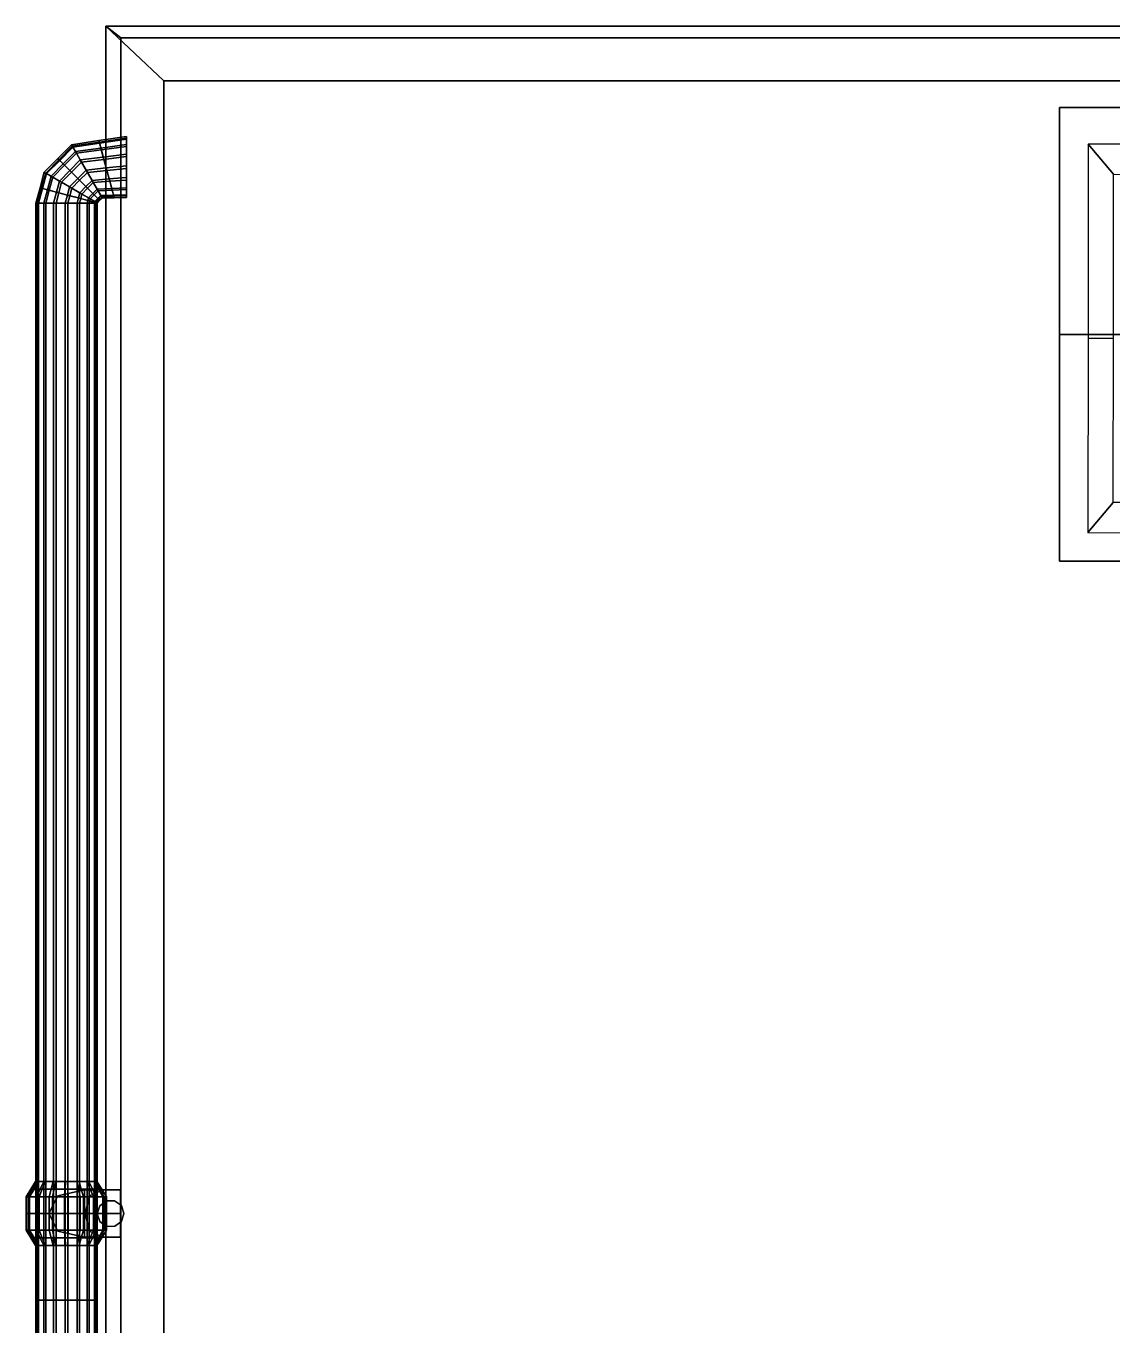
# Model space of a CAD drawing. Extents: x -9.3 to 15.5, y -7 to 5.4.
# Drawn here: x -9.03 to -3.97, y -1.01 to 5.06 of the extents above; entities that cross this region are included whole.
import ezdxf

# ---------------------------------------------------------------- set-up
doc = ezdxf.new("R2010")
doc.units = 0

msp = doc.modelspace()

# ---------------------------------------------------------------- linework, layer by layer
for points in [[(-8.6621, -6.0556, 11), (-8.6621, 5.0556, 11), (-8.6612, 5.055, 11), (-8.6612, -6.055, 11)], [(-8.3912, 4.8, 11), (5.2088, 4.8, 11), (5.4796, 5.0556, 11), (-8.6621, 5.0556, 11)], [(-8.3912, -5.8, 11), (-8.3912, 4.8, 11), (-8.6621, 5.0556, 11), (-8.6621, -6.0556, 11)], [(5.4796, 5.0556, 11), (5.4788, 5.055, 11), (-8.6612, 5.055, 11), (-8.6621, 5.0556, 11)], [(5.4788, 5.055, 10.8), (5.4088, 5, 10.8), (-8.5915, 5.0002, 10.8), (-8.6612, 5.055, 10.8)], [(-8.6612, -6.055, 10.8), (-8.6612, 5.055, 10.8), (-8.5915, 5.0002, 10.8), (-8.5915, -6.0002, 10.8)], [(-8.6612, -6.055, 11), (-8.6612, 5.055, 11), (-8.6612, 5.055, 10.8), (-8.6612, -6.055, 10.8)], [(5.4788, 5.055, 11), (5.4788, 5.055, 10.8), (-8.6612, 5.055, 10.8), (-8.6612, 5.055, 11)], [(-8.5912, 5, 5.5), (-8.5912, -6, 5.5), (-8.5915, -6.0002, 10.8), (-8.5915, 5.0002, 10.8)], [(5.4088, 5, 10.8), (5.4088, 5, 5.5), (-8.5912, 5, 5.5), (-8.5915, 5.0002, 10.8)], [(-8.5912, 5, 1.1), (-8.5912, -6, 2.2), (-8.5912, -6, 5.5), (-8.5912, 5, 5.5)], [(5.4088, 5, 5.5), (5.4088, 5, 1.1), (-8.5912, 5, 1.1), (-8.5912, 5, 5.5)], [(5.4088, 5, 1.1), (5.4088, 5), (-8.5912, 5), (-8.5912, 5, 1.1)], [(-8.5912, 5, 1.1), (-8.5912, -6, 1.1), (-8.5912, -6, 2.2)], [(-8.5912, -6, 1.1), (-8.5912, 5, 1.1), (-8.5912, 5), (-8.5912, -6)], [(-8.3912, -5.8, 10.2), (-8.3912, 4.8, 10.2), (-8.3912, 4.8, 11), (-8.3912, -5.8, 11)], [(5.2088, -5.8, 10.2), (5.2088, 4.8, 10.2), (-8.3912, 4.8, 10.2), (-8.3912, -5.8, 10.2)], [(5.2088, 4.8, 11), (-8.3912, 4.8, 11), (-8.3912, 4.8, 10.2), (5.2088, 4.8, 10.2)], [(-4.216, 3.6178, 10.3953), (-4.216, 3.6178, 10.5919), (-4.216, 4.676, 10.5919), (-4.216, 4.676, 10.3953)], [(-4.216, 3.6178, 10.3953), (-4.216, 4.676, 10.3953), (-4.216, 4.676, 10.1986), (-4.216, 3.6178, 10.1986)], [(-2.9703, 3.6178, 10.7416), (-2.9703, 4.676, 10.7416), (-4.216, 4.676, 10.5919), (-4.216, 3.6178, 10.5919)], [(-3.3855, 4.676, 10.5606), (-4.216, 4.676, 10.3953), (-4.216, 4.676, 10.5919), (-2.9703, 4.676, 10.7416)], [(-3.3855, 4.676, 10.5606), (-2.9703, 4.676, 10.545), (-4.216, 4.676, 10.1986), (-4.216, 4.676, 10.3953)], [(-1.6025, 4.676, 10.545), (-1.6025, 4.676, 10.1986), (-4.216, 4.676, 10.1986), (-2.9703, 4.676, 10.545)], [(-8.8855, 4.4379, 6.7271), (-8.88, 4.4323, 6.7823), (-8.8179, 4.4951, 6.7823), (-8.8219, 4.5021, 6.7271)], [(-8.8855, 4.4379, 6.7271), (-8.8219, 4.5021, 6.7271), (-8.8155, 4.491, 6.6727), (-8.8767, 4.4291, 6.6727)], [(-8.8599, 4.4123, 6.8298), (-8.8032, 4.4697, 6.8298), (-8.8179, 4.4951, 6.7823), (-8.88, 4.4323, 6.7823)], [(-8.8539, 4.4063, 6.628), (-8.8767, 4.4291, 6.6727), (-8.8155, 4.491, 6.6727), (-8.7988, 4.4621, 6.628)], [(-8.6939, 4.5214, 6.7271), (-8.6907, 4.5094, 6.6727), (-8.8155, 4.491, 6.6727), (-8.8219, 4.5021, 6.7271)], [(-8.6939, 4.5214, 6.7271), (-8.8219, 4.5021, 6.7271), (-8.8179, 4.4951, 6.7823), (-8.6919, 4.5139, 6.7823)], [(-8.6845, 4.4865, 6.8298), (-8.6919, 4.5139, 6.7823), (-8.8179, 4.4951, 6.7823), (-8.8032, 4.4697, 6.8298)], [(-8.6823, 4.4783, 6.628), (-8.7988, 4.4621, 6.628), (-8.8155, 4.491, 6.6727), (-8.6907, 4.5094, 6.6727)], [(-8.6845, 4.4865, 6.8298), (-8.8032, 4.4697, 6.8298), (-8.7808, 4.4309, 6.8632), (-8.6734, 4.4447, 6.8632)], [(-8.6939, 4.5214, 6.7271), (-8.6919, 4.5139, 6.7823), (-8.5659, 4.5326, 6.7823), (-8.5659, 4.5407, 6.7271)], [(-8.6939, 4.5214, 6.7271), (-8.5659, 4.5407, 6.7271), (-8.5659, 4.5278, 6.6727), (-8.6907, 4.5094, 6.6727)], [(-8.6845, 4.4865, 6.8298), (-8.5659, 4.5033, 6.8298), (-8.5659, 4.5326, 6.7823), (-8.6919, 4.5139, 6.7823)], [(-8.6823, 4.4783, 6.628), (-8.6907, 4.5094, 6.6727), (-8.5659, 4.5278, 6.6727), (-8.5659, 4.4945, 6.628)], [(-8.6845, 4.4865, 6.8298), (-8.6734, 4.4447, 6.8632), (-8.5659, 4.4585, 6.8632), (-8.5659, 4.5033, 6.8298)], [(-8.6823, 4.4783, 6.628), (-8.5659, 4.4945, 6.628), (-8.5659, 4.447, 6.5986), (-8.6705, 4.4339, 6.5986)], [(-3.9641, 4.364, 10.8452), (-4.0817, 4.5049, 10.5851), (-4.0825, 3.5994, 10.5848), (-3.9647, 3.5992, 10.845)], [(-4.0817, 4.5049, 10.5851), (-3.9641, 4.364, 10.8452), (-3.1597, 4.3632, 10.9461), (-3.1293, 4.504, 10.7045)], [(-8.8855, 4.4379, 6.7271), (-8.8767, 4.4291, 6.6727), (-8.9379, 4.3672, 6.6727), (-8.949, 4.3736, 6.7271)], [(-8.8855, 4.4379, 6.7271), (-8.949, 4.3736, 6.7271), (-8.942, 4.3696, 6.7823), (-8.88, 4.4323, 6.7823)], [(-8.8599, 4.4123, 6.8298), (-8.88, 4.4323, 6.7823), (-8.942, 4.3696, 6.7823), (-8.9166, 4.3549, 6.8298)], [(-8.8539, 4.4063, 6.628), (-8.909, 4.3505, 6.628), (-8.9379, 4.3672, 6.6727), (-8.8767, 4.4291, 6.6727)], [(-8.8599, 4.4123, 6.8298), (-8.8293, 4.3817, 6.8632), (-8.7808, 4.4309, 6.8632), (-8.8032, 4.4697, 6.8298)], [(-8.8539, 4.4063, 6.628), (-8.7988, 4.4621, 6.628), (-8.775, 4.4209, 6.5986), (-8.8214, 4.3738, 6.5986)], [(-8.7922, 4.3446, 6.876), (-8.7537, 4.3839, 6.876), (-8.7808, 4.4309, 6.8632), (-8.8293, 4.3817, 6.8632)], [(-8.6823, 4.4783, 6.628), (-8.6705, 4.4339, 6.5986), (-8.775, 4.4209, 6.5986), (-8.7988, 4.4621, 6.628)], [(-8.6598, 4.394, 6.876), (-8.6734, 4.4447, 6.8632), (-8.7808, 4.4309, 6.8632), (-8.7537, 4.3839, 6.876)], [(-8.6567, 4.3824, 6.5906), (-8.7474, 4.3731, 6.5906), (-8.775, 4.4209, 6.5986), (-8.6705, 4.4339, 6.5986)], [(-8.6598, 4.394, 6.876), (-8.5659, 4.4042, 6.876), (-8.5659, 4.4585, 6.8632), (-8.6734, 4.4447, 6.8632)], [(-8.6567, 4.3824, 6.5906), (-8.6705, 4.4339, 6.5986), (-8.5659, 4.447, 6.5986), (-8.5659, 4.3917, 6.5906)], [(-8.9683, 4.3016, 6.7271), (-8.9608, 4.2996, 6.7823), (-8.942, 4.3696, 6.7823), (-8.949, 4.3736, 6.7271)], [(-8.9683, 4.3016, 6.7271), (-8.949, 4.3736, 6.7271), (-8.9379, 4.3672, 6.6727), (-8.9563, 4.2984, 6.6727)], [(-8.9334, 4.2923, 6.8298), (-8.9166, 4.3549, 6.8298), (-8.942, 4.3696, 6.7823), (-8.9608, 4.2996, 6.7823)], [(-8.9252, 4.2901, 6.628), (-8.9563, 4.2984, 6.6727), (-8.9379, 4.3672, 6.6727), (-8.909, 4.3505, 6.628)], [(-8.8599, 4.4123, 6.8298), (-8.9166, 4.3549, 6.8298), (-8.8779, 4.3325, 6.8632), (-8.8293, 4.3817, 6.8632)], [(-8.8539, 4.4063, 6.628), (-8.8214, 4.3738, 6.5986), (-8.8679, 4.3268, 6.5986), (-8.909, 4.3505, 6.628)], [(-8.7922, 4.3446, 6.876), (-8.8293, 4.3817, 6.8632), (-8.8779, 4.3325, 6.8632), (-8.8308, 4.3054, 6.876)], [(-8.7837, 4.3361, 6.5906), (-8.82, 4.2991, 6.5906), (-8.8679, 4.3268, 6.5986), (-8.8214, 4.3738, 6.5986)], [(-8.7837, 4.3361, 6.5906), (-8.8214, 4.3738, 6.5986), (-8.775, 4.4209, 6.5986), (-8.7474, 4.3731, 6.5906)], [(-8.7922, 4.3446, 6.876), (-8.7545, 4.3069, 6.868), (-8.726, 4.336, 6.868), (-8.7537, 4.3839, 6.876)], [(-8.7837, 4.3361, 6.5906), (-8.7474, 4.3731, 6.5906), (-8.7203, 4.326, 6.6034), (-8.7466, 4.299, 6.6034)], [(-8.6598, 4.394, 6.876), (-8.7537, 4.3839, 6.876), (-8.726, 4.336, 6.868), (-8.646, 4.3425, 6.868)], [(-8.6567, 4.3824, 6.5906), (-8.6431, 4.3317, 6.6034), (-8.7203, 4.326, 6.6034), (-8.7474, 4.3731, 6.5906)], [(-8.6598, 4.394, 6.876), (-8.646, 4.3425, 6.868), (-8.5659, 4.3489, 6.868), (-8.5659, 4.4042, 6.876)], [(-8.6567, 4.3824, 6.5906), (-8.5659, 4.3917, 6.5906), (-8.5659, 4.3374, 6.6034), (-8.6431, 4.3317, 6.6034)], [(-8.9334, 4.2923, 6.8298), (-8.8916, 4.2811, 6.8632), (-8.8779, 4.3325, 6.8632), (-8.9166, 4.3549, 6.8298)], [(-8.9252, 4.2901, 6.628), (-8.909, 4.3505, 6.628), (-8.8679, 4.3268, 6.5986), (-8.8809, 4.2782, 6.5986)], [(-8.841, 4.2675, 6.876), (-8.8308, 4.3054, 6.876), (-8.8779, 4.3325, 6.8632), (-8.8916, 4.2811, 6.8632)], [(-8.8293, 4.2644, 6.5906), (-8.8809, 4.2782, 6.5986), (-8.8679, 4.3268, 6.5986), (-8.82, 4.2991, 6.5906)], [(-8.841, 4.2675, 6.876), (-8.7894, 4.2537, 6.868), (-8.783, 4.2777, 6.868), (-8.8308, 4.3054, 6.876)], [(-8.7922, 4.3446, 6.876), (-8.8308, 4.3054, 6.876), (-8.783, 4.2777, 6.868), (-8.7545, 4.3069, 6.868)], [(-8.7837, 4.3361, 6.5906), (-8.7466, 4.299, 6.6034), (-8.7729, 4.272, 6.6034), (-8.82, 4.2991, 6.5906)], [(-8.722, 4.2744, 6.8386), (-8.7545, 4.3069, 6.868), (-8.783, 4.2777, 6.868), (-8.7418, 4.254, 6.8386)], [(-8.722, 4.2744, 6.8386), (-8.7023, 4.2949, 6.8386), (-8.726, 4.336, 6.868), (-8.7545, 4.3069, 6.868)], [(-8.716, 4.2684, 6.6368), (-8.7466, 4.299, 6.6034), (-8.7203, 4.326, 6.6034), (-8.6979, 4.2872, 6.6368)], [(-8.6341, 4.2981, 6.8386), (-8.646, 4.3425, 6.868), (-8.726, 4.336, 6.868), (-8.7023, 4.2949, 6.8386)], [(-8.6319, 4.2899, 6.6368), (-8.6979, 4.2872, 6.6368), (-8.7203, 4.326, 6.6034), (-8.6431, 4.3317, 6.6034)], [(-8.6341, 4.2981, 6.8386), (-8.5659, 4.3014, 6.8386), (-8.5659, 4.3489, 6.868), (-8.646, 4.3425, 6.868)], [(-8.6319, 4.2899, 6.6368), (-8.6431, 4.3317, 6.6034), (-8.5659, 4.3374, 6.6034), (-8.5659, 4.2926, 6.6368)], [(-8.9683, 4.3016, 6.7271), (-8.9563, 4.2984, 6.6727), (-8.9748, 4.2296, 6.6727), (-8.9876, 4.2296, 6.7271)], [(-8.9683, 4.3016, 6.7271), (-8.9876, 4.2296, 6.7271), (-8.9795, 4.2296, 6.7823), (-8.9608, 4.2996, 6.7823)], [(-8.9334, 4.2923, 6.8298), (-8.9608, 4.2996, 6.7823), (-8.9795, 4.2296, 6.7823), (-8.9502, 4.2296, 6.8298)], [(-8.9252, 4.2901, 6.628), (-8.9414, 4.2296, 6.628), (-8.9748, 4.2296, 6.6727), (-8.9563, 4.2984, 6.6727)], [(-8.9334, 4.2923, 6.8298), (-8.9502, 4.2296, 6.8298), (-8.9054, 4.2296, 6.8632), (-8.8916, 4.2811, 6.8632)], [(-8.9252, 4.2901, 6.628), (-8.8809, 4.2782, 6.5986), (-8.8939, 4.2296, 6.5986), (-8.9414, 4.2296, 6.628)], [(-8.841, 4.2675, 6.876), (-8.8916, 4.2811, 6.8632), (-8.9054, 4.2296, 6.8632), (-8.8511, 4.2296, 6.876)], [(-8.8293, 4.2644, 6.5906), (-8.8386, 4.2296, 6.5906), (-8.8939, 4.2296, 6.5986), (-8.8809, 4.2782, 6.5986)], [(-8.841, 4.2675, 6.876), (-8.8511, 4.2296, 6.876), (-8.7959, 4.2296, 6.868), (-8.7894, 4.2537, 6.868)], [(-8.8293, 4.2644, 6.5906), (-8.7786, 4.2508, 6.6034), (-8.7843, 4.2296, 6.6034), (-8.8386, 4.2296, 6.5906)], [(-8.8293, 4.2644, 6.5906), (-8.82, 4.2991, 6.5906), (-8.7729, 4.272, 6.6034), (-8.7786, 4.2508, 6.6034)], [(-8.7451, 4.2418, 6.8386), (-8.7894, 4.2537, 6.868), (-8.7959, 4.2296, 6.868), (-8.7483, 4.2296, 6.8386)], [(-8.7451, 4.2418, 6.8386), (-8.7418, 4.254, 6.8386), (-8.783, 4.2777, 6.868), (-8.7894, 4.2537, 6.868)], [(-8.7369, 4.2396, 6.6368), (-8.7395, 4.2296, 6.6368), (-8.7843, 4.2296, 6.6034), (-8.7786, 4.2508, 6.6034)], [(-8.7369, 4.2396, 6.6368), (-8.7786, 4.2508, 6.6034), (-8.7729, 4.272, 6.6034), (-8.7342, 4.2496, 6.6368)], [(-8.716, 4.2684, 6.6368), (-8.7342, 4.2496, 6.6368), (-8.7729, 4.272, 6.6034), (-8.7466, 4.299, 6.6034)], [(-8.7451, 4.2418, 6.8386), (-8.7139, 4.2334, 6.7939), (-8.7129, 4.2373, 6.7939), (-8.7418, 4.254, 6.8386)], [(-8.722, 4.2744, 6.8386), (-8.7418, 4.254, 6.8386), (-8.7129, 4.2373, 6.7939), (-8.6993, 4.2516, 6.7939)], [(-8.7369, 4.2396, 6.6368), (-8.7342, 4.2496, 6.6368), (-8.7088, 4.2349, 6.6843), (-8.7095, 4.2323, 6.6843)], [(-8.716, 4.2684, 6.6368), (-8.696, 4.2484, 6.6843), (-8.7088, 4.2349, 6.6843), (-8.7342, 4.2496, 6.6368)], [(-8.722, 4.2744, 6.8386), (-8.6993, 4.2516, 6.7939), (-8.6856, 4.266, 6.7939), (-8.7023, 4.2949, 6.8386)], [(-8.716, 4.2684, 6.6368), (-8.6979, 4.2872, 6.6368), (-8.6832, 4.2618, 6.6843), (-8.696, 4.2484, 6.6843)], [(-8.6905, 4.2429, 6.7395), (-8.6993, 4.2516, 6.7939), (-8.7129, 4.2373, 6.7939), (-8.7018, 4.2309, 6.7395)], [(-8.6905, 4.2429, 6.7395), (-8.7018, 4.2309, 6.7395), (-8.7088, 4.2349, 6.6843), (-8.696, 4.2484, 6.6843)], [(-8.6341, 4.2981, 6.8386), (-8.7023, 4.2949, 6.8386), (-8.6856, 4.266, 6.7939), (-8.6257, 4.267, 6.7939)], [(-8.6905, 4.2429, 6.7395), (-8.6792, 4.2549, 6.7395), (-8.6856, 4.266, 6.7939), (-8.6993, 4.2516, 6.7939)], [(-8.6319, 4.2899, 6.6368), (-8.6245, 4.2626, 6.6843), (-8.6832, 4.2618, 6.6843), (-8.6979, 4.2872, 6.6368)], [(-8.6905, 4.2429, 6.7395), (-8.696, 4.2484, 6.6843), (-8.6832, 4.2618, 6.6843), (-8.6792, 4.2549, 6.7395)], [(-8.6225, 4.255, 6.7395), (-8.6257, 4.267, 6.7939), (-8.6856, 4.266, 6.7939), (-8.6792, 4.2549, 6.7395)], [(-8.6225, 4.255, 6.7395), (-8.6792, 4.2549, 6.7395), (-8.6832, 4.2618, 6.6843), (-8.6245, 4.2626, 6.6843)], [(-8.6341, 4.2981, 6.8386), (-8.6257, 4.267, 6.7939), (-8.5659, 4.2681, 6.7939), (-8.5659, 4.3014, 6.8386)], [(-8.6319, 4.2899, 6.6368), (-8.5659, 4.2926, 6.6368), (-8.5659, 4.2633, 6.6843), (-8.6245, 4.2626, 6.6843)], [(-8.6225, 4.255, 6.7395), (-8.5659, 4.2552, 6.7395), (-8.5659, 4.2681, 6.7939), (-8.6257, 4.267, 6.7939)], [(-8.6225, 4.255, 6.7395), (-8.6245, 4.2626, 6.6843), (-8.5659, 4.2633, 6.6843), (-8.5659, 4.2552, 6.7395)], [(-8.9876, -0.8853, 6.7271), (-8.9795, -0.8853, 6.7823), (-8.9795, 4.2296, 6.7823), (-8.9876, 4.2296, 6.7271)], [(-8.9876, -0.8853, 6.7271), (-8.9876, 4.2296, 6.7271), (-8.9748, 4.2296, 6.6727), (-8.9748, -0.8853, 6.6727)], [(-8.9502, -0.8853, 6.8298), (-8.9502, 4.2296, 6.8298), (-8.9795, 4.2296, 6.7823), (-8.9795, -0.8853, 6.7823)], [(-8.9414, -0.8853, 6.628), (-8.9748, -0.8853, 6.6727), (-8.9748, 4.2296, 6.6727), (-8.9414, 4.2296, 6.628)], [(-8.9502, -0.8853, 6.8298), (-8.9054, -0.8853, 6.8632), (-8.9054, 4.2296, 6.8632), (-8.9502, 4.2296, 6.8298)], [(-8.9414, -0.8853, 6.628), (-8.9414, 4.2296, 6.628), (-8.8939, 4.2296, 6.5986), (-8.8939, -0.8853, 6.5986)], [(-8.8511, -0.8853, 6.876), (-8.8511, 4.2296, 6.876), (-8.9054, 4.2296, 6.8632), (-8.9054, -0.8853, 6.8632)], [(-8.8386, -0.8853, 6.5906), (-8.8939, -0.8853, 6.5986), (-8.8939, 4.2296, 6.5986), (-8.8386, 4.2296, 6.5906)], [(-8.8511, -0.8853, 6.876), (-8.7959, -0.8853, 6.868), (-8.7959, 4.2296, 6.868), (-8.8511, 4.2296, 6.876)], [(-8.8386, -0.8853, 6.5906), (-8.8386, 4.2296, 6.5906), (-8.7843, 4.2296, 6.6034), (-8.7843, -0.8853, 6.6034)], [(-8.7483, -0.8853, 6.8386), (-8.7483, 4.2296, 6.8386), (-8.7959, 4.2296, 6.868), (-8.7959, -0.8853, 6.868)], [(-8.7395, -0.8853, 6.6368), (-8.7843, -0.8853, 6.6034), (-8.7843, 4.2296, 6.6034), (-8.7395, 4.2296, 6.6368)], [(-8.7451, 4.2418, 6.8386), (-8.7483, 4.2296, 6.8386), (-8.715, 4.2296, 6.7939), (-8.7139, 4.2334, 6.7939)], [(-8.7483, -0.8853, 6.8386), (-8.715, -0.8853, 6.7939), (-8.715, 4.2296, 6.7939), (-8.7483, 4.2296, 6.8386)], [(-8.7369, 4.2396, 6.6368), (-8.7095, 4.2323, 6.6843), (-8.7102, 4.2296, 6.6843), (-8.7395, 4.2296, 6.6368)], [(-8.7395, -0.8853, 6.6368), (-8.7395, 4.2296, 6.6368), (-8.7102, 4.2296, 6.6843), (-8.7102, -0.8853, 6.6843)], [(-8.702, 4.2302, 6.7395), (-8.7139, 4.2334, 6.7939), (-8.715, 4.2296, 6.7939), (-8.7021, 4.2296, 6.7395)], [(-8.7021, -0.8853, 6.7395), (-8.7021, 4.2296, 6.7395), (-8.715, 4.2296, 6.7939), (-8.715, -0.8853, 6.7939)], [(-8.702, 4.2302, 6.7395), (-8.7018, 4.2309, 6.7395), (-8.7129, 4.2373, 6.7939), (-8.7139, 4.2334, 6.7939)], [(-8.702, 4.2302, 6.7395), (-8.7021, 4.2296, 6.7395), (-8.7102, 4.2296, 6.6843), (-8.7095, 4.2323, 6.6843)], [(-8.7021, -0.8853, 6.7395), (-8.7102, -0.8853, 6.6843), (-8.7102, 4.2296, 6.6843), (-8.7021, 4.2296, 6.7395)], [(-8.702, 4.2302, 6.7395), (-8.7095, 4.2323, 6.6843), (-8.7088, 4.2349, 6.6843), (-8.7018, 4.2309, 6.7395)], [(-4.216, 3.6178, 10.3953), (-4.216, 2.5596, 10.3953), (-4.216, 2.5596, 10.5919), (-4.216, 3.6178, 10.5919)], [(-4.216, 3.6178, 10.3953), (-4.216, 3.6178, 10.1986), (-4.216, 2.5596, 10.1986), (-4.216, 2.5596, 10.3953)], [(-2.9703, 3.6178, 10.7416), (-4.216, 3.6178, 10.5919), (-4.216, 2.5596, 10.5919), (-2.9703, 2.5596, 10.7416)], [(-4.0833, 2.694, 10.5846), (-3.9654, 2.8345, 10.8448), (-3.9647, 3.5992, 10.845), (-4.0825, 3.5994, 10.5848)], [(-4.0833, 2.694, 10.5846), (-3.1309, 2.6931, 10.7039), (-3.161, 2.8338, 10.9456), (-3.9654, 2.8345, 10.8448)], [(-3.3855, 2.5596, 10.5606), (-2.9703, 2.5596, 10.7416), (-4.216, 2.5596, 10.5919), (-4.216, 2.5596, 10.3953)], [(-3.3855, 2.5596, 10.5606), (-4.216, 2.5596, 10.3953), (-4.216, 2.5596, 10.1986), (-2.9703, 2.5596, 10.545)], [(-1.6025, 2.5596, 10.545), (-2.9703, 2.5596, 10.545), (-4.216, 2.5596, 10.1986), (-1.6025, 2.5596, 10.1986)], [(-9.0113, -0.3682, 6.7246), (-9.002, -0.3682, 6.7885), (-8.9808, -0.3326, 6.7808), (-8.9888, -0.3326, 6.7255)], [(-9.0113, -0.3682, 6.7246), (-8.9888, -0.3326, 6.7255), (-8.976, -0.3326, 6.6712), (-8.9964, -0.3682, 6.6617)], [(-8.968, -0.3682, 6.8435), (-8.9514, -0.3326, 6.8283), (-8.9808, -0.3326, 6.7808), (-9.002, -0.3682, 6.7885)], [(-8.9578, -0.3682, 6.6098), (-8.9964, -0.3682, 6.6617), (-8.976, -0.3326, 6.6712), (-8.9426, -0.3326, 6.6264)], [(-8.968, -0.3682, 6.8435), (-8.9162, -0.3682, 6.8821), (-8.9067, -0.3326, 6.8617), (-8.9514, -0.3326, 6.8283)], [(-8.9578, -0.3682, 6.6098), (-8.9426, -0.3326, 6.6264), (-8.8951, -0.3326, 6.5971), (-8.9028, -0.3682, 6.5759)], [(-8.8533, -0.3682, 6.897), (-8.8523, -0.3326, 6.8745), (-8.9067, -0.3326, 6.8617), (-8.9162, -0.3682, 6.8821)], [(-8.8389, -0.3682, 6.5666), (-8.9028, -0.3682, 6.5759), (-8.8951, -0.3326, 6.5971), (-8.8399, -0.3326, 6.589)], [(-8.8533, -0.3682, 6.897), (-8.7893, -0.3682, 6.8877), (-8.7971, -0.3326, 6.8665), (-8.8523, -0.3326, 6.8745)], [(-8.8389, -0.3682, 6.5666), (-8.8399, -0.3326, 6.589), (-8.7855, -0.3326, 6.6019), (-8.776, -0.3682, 6.5814)], [(-8.7344, -0.3682, 6.8537), (-8.7496, -0.3326, 6.8371), (-8.7971, -0.3326, 6.8665), (-8.7893, -0.3682, 6.8877)], [(-8.7242, -0.3682, 6.6201), (-8.776, -0.3682, 6.5814), (-8.7855, -0.3326, 6.6019), (-8.7408, -0.3326, 6.6353)], [(-8.7344, -0.3682, 6.8537), (-8.6957, -0.3682, 6.8019), (-8.7162, -0.3326, 6.7923), (-8.7496, -0.3326, 6.8371)], [(-8.7242, -0.3682, 6.6201), (-8.7408, -0.3326, 6.6353), (-8.7114, -0.3326, 6.6828), (-8.6902, -0.3682, 6.675)], [(-8.6809, -0.3682, 6.739), (-8.7034, -0.3326, 6.738), (-8.7162, -0.3326, 6.7923), (-8.6957, -0.3682, 6.8019)], [(-8.6809, -0.3682, 6.739), (-8.6902, -0.3682, 6.675), (-8.7114, -0.3326, 6.6828), (-8.7034, -0.3326, 6.738)], [(-9.0113, -0.3682, 6.7246), (-8.9964, -0.3682, 6.6617), (-9.0169, -0.4038, 6.6521), (-9.0338, -0.4038, 6.7236)], [(-9.0113, -0.3682, 6.7246), (-9.0338, -0.4038, 6.7236), (-9.0232, -0.4038, 6.7962), (-9.002, -0.3682, 6.7885)], [(-9.0338, -0.4819, 6.7236), (-9.0232, -0.4819, 6.7962), (-9.0232, -0.4038, 6.7962), (-9.0338, -0.4038, 6.7236)], [(-9.0338, -0.4819, 6.7236), (-9.0338, -0.4038, 6.7236), (-9.0169, -0.4038, 6.6521), (-9.0169, -0.4819, 6.6521)], [(-8.968, -0.3682, 6.8435), (-9.002, -0.3682, 6.7885), (-9.0232, -0.4038, 6.7962), (-8.9846, -0.4038, 6.8587)], [(-8.9846, -0.4819, 6.8587), (-8.9846, -0.4038, 6.8587), (-9.0232, -0.4038, 6.7962), (-9.0232, -0.4819, 6.7962)], [(-8.9578, -0.3682, 6.6098), (-8.973, -0.4038, 6.5933), (-9.0169, -0.4038, 6.6521), (-8.9964, -0.3682, 6.6617)], [(-8.973, -0.4819, 6.5933), (-9.0169, -0.4819, 6.6521), (-9.0169, -0.4038, 6.6521), (-8.973, -0.4038, 6.5933)], [(-8.968, -0.3682, 6.8435), (-8.9846, -0.4038, 6.8587), (-8.9257, -0.4038, 6.9026), (-8.9162, -0.3682, 6.8821)], [(-8.9846, -0.4819, 6.8587), (-8.9257, -0.4819, 6.9026), (-8.9257, -0.4038, 6.9026), (-8.9846, -0.4038, 6.8587)], [(-8.9578, -0.3682, 6.6098), (-8.9028, -0.3682, 6.5759), (-8.9106, -0.4038, 6.5547), (-8.973, -0.4038, 6.5933)], [(-8.973, -0.4819, 6.5933), (-8.973, -0.4038, 6.5933), (-8.9106, -0.4038, 6.5547), (-8.9106, -0.4819, 6.5547)], [(-8.7606, -0.4819, 6.9195), (-8.9277, -0.4819, 6.9161), (-8.8859, -0.3991, 6.9169), (-8.7606, -0.3715, 6.9195)], [(-8.7606, -0.4819, 7.0109), (-8.7606, -0.3715, 7.0109), (-8.8859, -0.3991, 7.0083), (-8.9277, -0.4819, 7.0075)], [(-8.7606, -0.4819, 6.4506), (-8.9277, -0.4819, 6.4472), (-8.8859, -0.3991, 6.4481), (-8.7606, -0.3715, 6.4506)], [(-8.7606, -0.4819, 6.542), (-8.7606, -0.3715, 6.542), (-8.8859, -0.3991, 6.5395), (-8.9277, -0.4819, 6.5386)], [(-8.9277, -0.4819, 6.9618), (-8.9277, -0.4819, 7.0075), (-8.8859, -0.3991, 7.0083), (-8.8859, -0.3991, 6.9626)], [(-8.9277, -0.4819, 6.9618), (-8.8859, -0.3991, 6.9626), (-8.8859, -0.3991, 6.9169), (-8.9277, -0.4819, 6.9161)], [(-8.9277, -0.4819, 6.4929), (-8.9277, -0.4819, 6.5386), (-8.8859, -0.3991, 6.5395), (-8.8859, -0.3991, 6.4938)], [(-8.9277, -0.4819, 6.4929), (-8.8859, -0.3991, 6.4938), (-8.8859, -0.3991, 6.4481), (-8.9277, -0.4819, 6.4472)], [(-8.8533, -0.3682, 6.897), (-8.9162, -0.3682, 6.8821), (-8.9257, -0.4038, 6.9026), (-8.8543, -0.4038, 6.9195)], [(-8.8543, -0.4819, 6.9195), (-8.8543, -0.4038, 6.9195), (-8.9257, -0.4038, 6.9026), (-8.9257, -0.4819, 6.9026)], [(-8.8389, -0.3682, 6.5666), (-8.8379, -0.4038, 6.5441), (-8.9106, -0.4038, 6.5547), (-8.9028, -0.3682, 6.5759)], [(-8.8379, -0.4819, 6.5441), (-8.9106, -0.4819, 6.5547), (-8.9106, -0.4038, 6.5547), (-8.8379, -0.4038, 6.5441)], [(-8.7606, -0.3715, 6.9652), (-8.8859, -0.3991, 6.9626), (-8.8859, -0.3991, 7.0083), (-8.7606, -0.3715, 7.0109)], [(-8.7606, -0.3715, 6.9652), (-8.7606, -0.3715, 6.9195), (-8.8859, -0.3991, 6.9169), (-8.8859, -0.3991, 6.9626)], [(-8.7606, -0.3715, 6.4963), (-8.8859, -0.3991, 6.4938), (-8.8859, -0.3991, 6.5395), (-8.7606, -0.3715, 6.542)], [(-8.7606, -0.3715, 6.4963), (-8.7606, -0.3715, 6.4506), (-8.8859, -0.3991, 6.4481), (-8.8859, -0.3991, 6.4938)], [(-8.8533, -0.3682, 6.897), (-8.8543, -0.4038, 6.9195), (-8.7816, -0.4038, 6.9089), (-8.7893, -0.3682, 6.8877)], [(-8.8543, -0.4819, 6.9195), (-8.7816, -0.4819, 6.9089), (-8.7816, -0.4038, 6.9089), (-8.8543, -0.4038, 6.9195)], [(-8.8389, -0.3682, 6.5666), (-8.776, -0.3682, 6.5814), (-8.7664, -0.4038, 6.561), (-8.8379, -0.4038, 6.5441)], [(-8.8379, -0.4819, 6.5441), (-8.8379, -0.4038, 6.5441), (-8.7664, -0.4038, 6.561), (-8.7664, -0.4819, 6.561)], [(-8.7344, -0.3682, 6.8537), (-8.7893, -0.3682, 6.8877), (-8.7816, -0.4038, 6.9089), (-8.7192, -0.4038, 6.8703)], [(-8.7192, -0.4819, 6.8703), (-8.7192, -0.4038, 6.8703), (-8.7816, -0.4038, 6.9089), (-8.7816, -0.4819, 6.9089)], [(-8.7242, -0.3682, 6.6201), (-8.7076, -0.4038, 6.6048), (-8.7664, -0.4038, 6.561), (-8.776, -0.3682, 6.5814)], [(-8.7076, -0.4819, 6.6048), (-8.7664, -0.4819, 6.561), (-8.7664, -0.4038, 6.561), (-8.7076, -0.4038, 6.6048)], [(-8.7606, -0.4819, 6.9195), (-8.7606, -0.3715, 6.9195), (-8.5935, -0.3715, 6.9229), (-8.5935, -0.4819, 6.9229)], [(-8.7606, -0.4819, 7.0109), (-8.5935, -0.4819, 7.0143), (-8.5935, -0.3715, 7.0143), (-8.7606, -0.3715, 7.0109)], [(-8.7606, -0.4819, 6.4506), (-8.7606, -0.3715, 6.4506), (-8.5935, -0.3715, 6.454), (-8.5935, -0.4819, 6.454)], [(-8.7606, -0.4819, 6.542), (-8.5935, -0.4819, 6.5454), (-8.5935, -0.3715, 6.5454), (-8.7606, -0.3715, 6.542)], [(-8.7606, -0.3715, 6.9652), (-8.7606, -0.3715, 7.0109), (-8.5935, -0.3715, 7.0143), (-8.5935, -0.3715, 6.9686)], [(-8.7606, -0.3715, 6.9652), (-8.5935, -0.3715, 6.9686), (-8.5935, -0.3715, 6.9229), (-8.7606, -0.3715, 6.9195)], [(-8.7606, -0.3715, 6.4963), (-8.7606, -0.3715, 6.542), (-8.5935, -0.3715, 6.5454), (-8.5935, -0.3715, 6.4997)], [(-8.7606, -0.3715, 6.4963), (-8.5935, -0.3715, 6.4997), (-8.5935, -0.3715, 6.454), (-8.7606, -0.3715, 6.4506)], [(-8.676, -0.4819, 4.4327), (-8.7585, -0.4819, 4.4293), (-8.7379, -0.3991, 4.4302), (-8.676, -0.3715, 4.4327)], [(-8.676, -0.4819, 4.5241), (-8.676, -0.3715, 4.5241), (-8.7379, -0.3991, 4.5216), (-8.7585, -0.4819, 4.5207)], [(-8.676, -0.4819, 1.4327), (-8.7585, -0.4819, 1.4293), (-8.7379, -0.3991, 1.4302), (-8.676, -0.3715, 1.4327)], [(-8.676, -0.4819, 1.5241), (-8.676, -0.3715, 1.5241), (-8.7379, -0.3991, 1.5216), (-8.7585, -0.4819, 1.5207)], [(-8.7585, -0.4819, 4.475), (-8.7585, -0.4819, 4.5207), (-8.7379, -0.3991, 4.5216), (-8.7379, -0.3991, 4.4759)], [(-8.7585, -0.4819, 4.475), (-8.7379, -0.3991, 4.4759), (-8.7379, -0.3991, 4.4302), (-8.7585, -0.4819, 4.4293)], [(-8.7585, -0.4819, 1.475), (-8.7585, -0.4819, 1.5207), (-8.7379, -0.3991, 1.5216), (-8.7379, -0.3991, 1.4759)], [(-8.7585, -0.4819, 1.475), (-8.7379, -0.3991, 1.4759), (-8.7379, -0.3991, 1.4302), (-8.7585, -0.4819, 1.4293)], [(-8.676, -0.3715, 4.4784), (-8.7379, -0.3991, 4.4759), (-8.7379, -0.3991, 4.5216), (-8.676, -0.3715, 4.5241)], [(-8.676, -0.3715, 4.4784), (-8.676, -0.3715, 4.4327), (-8.7379, -0.3991, 4.4302), (-8.7379, -0.3991, 4.4759)], [(-8.676, -0.3715, 1.4784), (-8.7379, -0.3991, 1.4759), (-8.7379, -0.3991, 1.5216), (-8.676, -0.3715, 1.5241)], [(-8.676, -0.3715, 1.4784), (-8.676, -0.3715, 1.4327), (-8.7379, -0.3991, 1.4302), (-8.7379, -0.3991, 1.4759)], [(-8.7344, -0.3682, 6.8537), (-8.7192, -0.4038, 6.8703), (-8.6753, -0.4038, 6.8114), (-8.6957, -0.3682, 6.8019)], [(-8.7242, -0.3682, 6.6201), (-8.6902, -0.3682, 6.675), (-8.669, -0.4038, 6.6673), (-8.7076, -0.4038, 6.6048)], [(-8.7192, -0.4819, 6.8703), (-8.6753, -0.4819, 6.8114), (-8.6753, -0.4038, 6.8114), (-8.7192, -0.4038, 6.8703)], [(-8.7076, -0.4819, 6.6048), (-8.7076, -0.4038, 6.6048), (-8.669, -0.4038, 6.6673), (-8.669, -0.4819, 6.6673)], [(-8.6809, -0.3682, 6.739), (-8.6957, -0.3682, 6.8019), (-8.6753, -0.4038, 6.8114), (-8.6584, -0.4038, 6.74)], [(-8.6809, -0.3682, 6.739), (-8.6584, -0.4038, 6.74), (-8.669, -0.4038, 6.6673), (-8.6902, -0.3682, 6.675)], [(-8.6895, -0.446, 3.4507), (-8.6895, -0.446, 6.905), (-8.6592, -0.422, 6.905), (-8.6592, -0.422, 3.4507)], [(-8.6895, -0.446, 3.4507), (-8.6592, -0.422, 3.4507), (-8.6592, -0.422, -0.0036), (-8.6895, -0.446, -0.0036)], [(-8.676, -0.4819, 4.4327), (-8.676, -0.3715, 4.4327), (-8.5935, -0.3715, 4.4361), (-8.5935, -0.4819, 4.4361)], [(-8.676, -0.4819, 4.5241), (-8.5935, -0.4819, 4.5275), (-8.5935, -0.3715, 4.5275), (-8.676, -0.3715, 4.5241)], [(-8.676, -0.3715, 4.4784), (-8.676, -0.3715, 4.5241), (-8.5935, -0.3715, 4.5275), (-8.5935, -0.3715, 4.4818)], [(-8.676, -0.3715, 4.4784), (-8.5935, -0.3715, 4.4818), (-8.5935, -0.3715, 4.4361), (-8.676, -0.3715, 4.4327)], [(-8.676, -0.4819, 1.4327), (-8.676, -0.3715, 1.4327), (-8.5935, -0.3715, 1.4361), (-8.5935, -0.4819, 1.4361)], [(-8.676, -0.4819, 1.5241), (-8.5935, -0.4819, 1.5275), (-8.5935, -0.3715, 1.5275), (-8.676, -0.3715, 1.5241)], [(-8.676, -0.3715, 1.4784), (-8.676, -0.3715, 1.5241), (-8.5935, -0.3715, 1.5275), (-8.5935, -0.3715, 1.4818)], [(-8.676, -0.3715, 1.4784), (-8.5935, -0.3715, 1.4818), (-8.5935, -0.3715, 1.4361), (-8.676, -0.3715, 1.4327)], [(-8.6584, -0.4819, 6.74), (-8.6584, -0.4038, 6.74), (-8.6753, -0.4038, 6.8114), (-8.6753, -0.4819, 6.8114)], [(-8.6584, -0.4819, 6.74), (-8.669, -0.4819, 6.6673), (-8.669, -0.4038, 6.6673), (-8.6584, -0.4038, 6.74)], [(-8.6206, -0.423, 3.4507), (-8.6206, -0.423, -0.0036), (-8.6592, -0.422, -0.0036), (-8.6592, -0.422, 3.4507)], [(-8.6206, -0.423, 3.4507), (-8.6592, -0.422, 3.4507), (-8.6592, -0.422, 6.905), (-8.6206, -0.423, 6.905)], [(-8.6206, -0.423, 3.4507), (-8.6206, -0.423, 6.905), (-8.5885, -0.4444, 6.905), (-8.5885, -0.4444, 3.4507)], [(-8.6206, -0.423, 3.4507), (-8.5885, -0.4444, 3.4507), (-8.5885, -0.4444, -0.0036), (-8.6206, -0.423, -0.0036)], [(-9.0338, -0.4819, 6.7236), (-9.0169, -0.4819, 6.6521), (-9.0169, -0.56, 6.6521), (-9.0338, -0.56, 6.7236)], [(-9.0338, -0.4819, 6.7236), (-9.0338, -0.56, 6.7236), (-9.0232, -0.56, 6.7962), (-9.0232, -0.4819, 6.7962)], [(-8.9846, -0.4819, 6.8587), (-9.0232, -0.4819, 6.7962), (-9.0232, -0.56, 6.7962), (-8.9846, -0.56, 6.8587)], [(-8.973, -0.4819, 6.5933), (-8.973, -0.56, 6.5933), (-9.0169, -0.56, 6.6521), (-9.0169, -0.4819, 6.6521)], [(-8.9846, -0.4819, 6.8587), (-8.9846, -0.56, 6.8587), (-8.9257, -0.56, 6.9026), (-8.9257, -0.4819, 6.9026)], [(-8.973, -0.4819, 6.5933), (-8.9106, -0.4819, 6.5547), (-8.9106, -0.56, 6.5547), (-8.973, -0.56, 6.5933)], [(-8.7606, -0.4819, 6.9195), (-8.7606, -0.5923, 6.9195), (-8.8859, -0.5647, 6.9169), (-8.9277, -0.4819, 6.9161)], [(-8.7606, -0.4819, 7.0109), (-8.9277, -0.4819, 7.0075), (-8.8859, -0.5647, 7.0083), (-8.7606, -0.5923, 7.0109)], [(-8.7606, -0.4819, 6.4506), (-8.7606, -0.5923, 6.4506), (-8.8859, -0.5647, 6.4481), (-8.9277, -0.4819, 6.4472)], [(-8.7606, -0.4819, 6.542), (-8.9277, -0.4819, 6.5386), (-8.8859, -0.5647, 6.5395), (-8.7606, -0.5923, 6.542)], [(-8.9277, -0.4819, 6.9618), (-8.8859, -0.5647, 6.9626), (-8.8859, -0.5647, 7.0083), (-8.9277, -0.4819, 7.0075)], [(-8.9277, -0.4819, 6.9618), (-8.9277, -0.4819, 6.9161), (-8.8859, -0.5647, 6.9169), (-8.8859, -0.5647, 6.9626)], [(-8.9277, -0.4819, 6.4929), (-8.8859, -0.5647, 6.4938), (-8.8859, -0.5647, 6.5395), (-8.9277, -0.4819, 6.5386)], [(-8.9277, -0.4819, 6.4929), (-8.9277, -0.4819, 6.4472), (-8.8859, -0.5647, 6.4481), (-8.8859, -0.5647, 6.4938)], [(-8.8543, -0.4819, 6.9195), (-8.9257, -0.4819, 6.9026), (-8.9257, -0.56, 6.9026), (-8.8543, -0.56, 6.9195)], [(-8.8379, -0.4819, 6.5441), (-8.8379, -0.56, 6.5441), (-8.9106, -0.56, 6.5547), (-8.9106, -0.4819, 6.5547)], [(-8.8543, -0.4819, 6.9195), (-8.8543, -0.56, 6.9195), (-8.7816, -0.56, 6.9089), (-8.7816, -0.4819, 6.9089)], [(-8.8379, -0.4819, 6.5441), (-8.7664, -0.4819, 6.561), (-8.7664, -0.56, 6.561), (-8.8379, -0.56, 6.5441)], [(-8.7192, -0.4819, 6.8703), (-8.7816, -0.4819, 6.9089), (-8.7816, -0.56, 6.9089), (-8.7192, -0.56, 6.8703)], [(-8.7076, -0.4819, 6.6048), (-8.7076, -0.56, 6.6048), (-8.7664, -0.56, 6.561), (-8.7664, -0.4819, 6.561)], [(-8.7606, -0.4819, 6.9195), (-8.5935, -0.4819, 6.9229), (-8.5935, -0.5923, 6.9229), (-8.7606, -0.5923, 6.9195)], [(-8.7606, -0.4819, 7.0109), (-8.7606, -0.5923, 7.0109), (-8.5935, -0.5923, 7.0143), (-8.5935, -0.4819, 7.0143)], [(-8.7606, -0.4819, 6.4506), (-8.5935, -0.4819, 6.454), (-8.5935, -0.5923, 6.454), (-8.7606, -0.5923, 6.4506)], [(-8.7606, -0.4819, 6.542), (-8.7606, -0.5923, 6.542), (-8.5935, -0.5923, 6.5454), (-8.5935, -0.4819, 6.5454)], [(-8.676, -0.4819, 4.4327), (-8.676, -0.5923, 4.4327), (-8.7379, -0.5647, 4.4302), (-8.7585, -0.4819, 4.4293)], [(-8.676, -0.4819, 4.5241), (-8.7585, -0.4819, 4.5207), (-8.7379, -0.5647, 4.5216), (-8.676, -0.5923, 4.5241)], [(-8.7585, -0.4819, 4.475), (-8.7379, -0.5647, 4.4759), (-8.7379, -0.5647, 4.5216), (-8.7585, -0.4819, 4.5207)], [(-8.7585, -0.4819, 4.475), (-8.7585, -0.4819, 4.4293), (-8.7379, -0.5647, 4.4302), (-8.7379, -0.5647, 4.4759)], [(-8.676, -0.4819, 1.4327), (-8.676, -0.5923, 1.4327), (-8.7379, -0.5647, 1.4302), (-8.7585, -0.4819, 1.4293)], [(-8.676, -0.4819, 1.5241), (-8.7585, -0.4819, 1.5207), (-8.7379, -0.5647, 1.5216), (-8.676, -0.5923, 1.5241)], [(-8.7585, -0.4819, 1.475), (-8.7379, -0.5647, 1.4759), (-8.7379, -0.5647, 1.5216), (-8.7585, -0.4819, 1.5207)], [(-8.7585, -0.4819, 1.475), (-8.7585, -0.4819, 1.4293), (-8.7379, -0.5647, 1.4302), (-8.7379, -0.5647, 1.4759)], [(-8.7192, -0.4819, 6.8703), (-8.7192, -0.56, 6.8703), (-8.6753, -0.56, 6.8114), (-8.6753, -0.4819, 6.8114)], [(-8.7076, -0.4819, 6.6048), (-8.669, -0.4819, 6.6673), (-8.669, -0.56, 6.6673), (-8.7076, -0.56, 6.6048)], [(-8.6895, -0.446, 3.4507), (-8.6895, -0.446, -0.0036), (-8.7024, -0.4824, -0.0036), (-8.7024, -0.4824, 3.4507)], [(-8.6895, -0.446, 3.4507), (-8.7024, -0.4824, 3.4507), (-8.7024, -0.4824, 6.905), (-8.6895, -0.446, 6.905)], [(-8.6889, -0.5186, 3.4507), (-8.6889, -0.5186, 6.905), (-8.7024, -0.4824, 6.905), (-8.7024, -0.4824, 3.4507)], [(-8.6889, -0.5186, 3.4507), (-8.7024, -0.4824, 3.4507), (-8.7024, -0.4824, -0.0036), (-8.6889, -0.5186, -0.0036)], [(-8.676, -0.4819, 4.4327), (-8.5935, -0.4819, 4.4361), (-8.5935, -0.5923, 4.4361), (-8.676, -0.5923, 4.4327)], [(-8.676, -0.4819, 4.5241), (-8.676, -0.5923, 4.5241), (-8.5935, -0.5923, 4.5275), (-8.5935, -0.4819, 4.5275)], [(-8.676, -0.4819, 1.4327), (-8.5935, -0.4819, 1.4361), (-8.5935, -0.5923, 1.4361), (-8.676, -0.5923, 1.4327)], [(-8.676, -0.4819, 1.5241), (-8.676, -0.5923, 1.5241), (-8.5935, -0.5923, 1.5275), (-8.5935, -0.4819, 1.5275)], [(-8.6584, -0.4819, 6.74), (-8.6753, -0.4819, 6.8114), (-8.6753, -0.56, 6.8114), (-8.6584, -0.56, 6.74)], [(-8.6584, -0.4819, 6.74), (-8.6584, -0.56, 6.74), (-8.669, -0.56, 6.6673), (-8.669, -0.4819, 6.6673)], [(-8.5775, -0.4814, 3.4507), (-8.5775, -0.4814, -0.0036), (-8.5885, -0.4444, -0.0036), (-8.5885, -0.4444, 3.4507)], [(-8.5775, -0.4814, 3.4507), (-8.5885, -0.4444, 3.4507), (-8.5885, -0.4444, 6.905), (-8.5775, -0.4814, 6.905)], [(-8.5775, -0.4814, 3.4507), (-8.5775, -0.4814, 6.905), (-8.5879, -0.5186, 6.905), (-8.5879, -0.5186, 3.4507)], [(-8.5775, -0.4814, 3.4507), (-8.5879, -0.5186, 3.4507), (-8.5879, -0.5186, -0.0036), (-8.5775, -0.4814, -0.0036)], [(-8.6889, -0.5186, 3.4507), (-8.6889, -0.5186, -0.0036), (-8.6583, -0.5421, -0.0036), (-8.6583, -0.5421, 3.4507)], [(-8.6889, -0.5186, 3.4507), (-8.6583, -0.5421, 3.4507), (-8.6583, -0.5421, 6.905), (-8.6889, -0.5186, 6.905)], [(-8.6197, -0.5405, 3.4507), (-8.6197, -0.5405, 6.905), (-8.6583, -0.5421, 6.905), (-8.6583, -0.5421, 3.4507)], [(-8.6197, -0.5405, 3.4507), (-8.6583, -0.5421, 3.4507), (-8.6583, -0.5421, -0.0036), (-8.6197, -0.5405, -0.0036)], [(-8.6197, -0.5405, 3.4507), (-8.6197, -0.5405, -0.0036), (-8.5879, -0.5186, -0.0036), (-8.5879, -0.5186, 3.4507)], [(-8.6197, -0.5405, 3.4507), (-8.5879, -0.5186, 3.4507), (-8.5879, -0.5186, 6.905), (-8.6197, -0.5405, 6.905)], [(-9.0113, -0.5956, 6.7246), (-9.002, -0.5956, 6.7885), (-9.0232, -0.56, 6.7962), (-9.0338, -0.56, 6.7236)], [(-9.0113, -0.5956, 6.7246), (-9.0338, -0.56, 6.7236), (-9.0169, -0.56, 6.6521), (-8.9964, -0.5956, 6.6617)], [(-8.968, -0.5956, 6.8435), (-8.9846, -0.56, 6.8587), (-9.0232, -0.56, 6.7962), (-9.002, -0.5956, 6.7885)], [(-8.9578, -0.5956, 6.6098), (-8.9964, -0.5956, 6.6617), (-9.0169, -0.56, 6.6521), (-8.973, -0.56, 6.5933)], [(-9.0113, -0.5956, 6.7246), (-8.9964, -0.5956, 6.6617), (-8.976, -0.6312, 6.6712), (-8.9888, -0.6312, 6.7255)], [(-9.0113, -0.5956, 6.7246), (-8.9888, -0.6312, 6.7255), (-8.9808, -0.6312, 6.7808), (-9.002, -0.5956, 6.7885)], [(-8.968, -0.5956, 6.8435), (-9.002, -0.5956, 6.7885), (-8.9808, -0.6312, 6.7808), (-8.9514, -0.6312, 6.8283)], [(-8.9578, -0.5956, 6.6098), (-8.9426, -0.6312, 6.6264), (-8.976, -0.6312, 6.6712), (-8.9964, -0.5956, 6.6617)], [(-8.968, -0.5956, 6.8435), (-8.9162, -0.5956, 6.8821), (-8.9257, -0.56, 6.9026), (-8.9846, -0.56, 6.8587)], [(-8.9578, -0.5956, 6.6098), (-8.973, -0.56, 6.5933), (-8.9106, -0.56, 6.5547), (-8.9028, -0.5956, 6.5759)], [(-8.968, -0.5956, 6.8435), (-8.9514, -0.6312, 6.8283), (-8.9067, -0.6312, 6.8617), (-8.9162, -0.5956, 6.8821)], [(-8.9578, -0.5956, 6.6098), (-8.9028, -0.5956, 6.5759), (-8.8951, -0.6312, 6.5971), (-8.9426, -0.6312, 6.6264)], [(-8.8533, -0.5956, 6.897), (-8.8543, -0.56, 6.9195), (-8.9257, -0.56, 6.9026), (-8.9162, -0.5956, 6.8821)], [(-8.8533, -0.5956, 6.897), (-8.9162, -0.5956, 6.8821), (-8.9067, -0.6312, 6.8617), (-8.8523, -0.6312, 6.8745)], [(-8.8389, -0.5956, 6.5666), (-8.9028, -0.5956, 6.5759), (-8.9106, -0.56, 6.5547), (-8.8379, -0.56, 6.5441)], [(-8.8389, -0.5956, 6.5666), (-8.8399, -0.6312, 6.589), (-8.8951, -0.6312, 6.5971), (-8.9028, -0.5956, 6.5759)], [(-8.7606, -0.5923, 6.9652), (-8.8859, -0.5647, 6.9626), (-8.8859, -0.5647, 6.9169), (-8.7606, -0.5923, 6.9195)], [(-8.7606, -0.5923, 6.9652), (-8.7606, -0.5923, 7.0109), (-8.8859, -0.5647, 7.0083), (-8.8859, -0.5647, 6.9626)], [(-8.7606, -0.5923, 6.4963), (-8.8859, -0.5647, 6.4938), (-8.8859, -0.5647, 6.4481), (-8.7606, -0.5923, 6.4506)], [(-8.7606, -0.5923, 6.4963), (-8.7606, -0.5923, 6.542), (-8.8859, -0.5647, 6.5395), (-8.8859, -0.5647, 6.4938)], [(-8.8533, -0.5956, 6.897), (-8.7893, -0.5956, 6.8877), (-8.7816, -0.56, 6.9089), (-8.8543, -0.56, 6.9195)], [(-8.8533, -0.5956, 6.897), (-8.8523, -0.6312, 6.8745), (-8.7971, -0.6312, 6.8665), (-8.7893, -0.5956, 6.8877)], [(-8.8389, -0.5956, 6.5666), (-8.776, -0.5956, 6.5814), (-8.7855, -0.6312, 6.6019), (-8.8399, -0.6312, 6.589)], [(-8.8389, -0.5956, 6.5666), (-8.8379, -0.56, 6.5441), (-8.7664, -0.56, 6.561), (-8.776, -0.5956, 6.5814)], [(-8.7344, -0.5956, 6.8537), (-8.7893, -0.5956, 6.8877), (-8.7971, -0.6312, 6.8665), (-8.7496, -0.6312, 6.8371)], [(-8.7344, -0.5956, 6.8537), (-8.7192, -0.56, 6.8703), (-8.7816, -0.56, 6.9089), (-8.7893, -0.5956, 6.8877)], [(-8.7242, -0.5956, 6.6201), (-8.7408, -0.6312, 6.6353), (-8.7855, -0.6312, 6.6019), (-8.776, -0.5956, 6.5814)], [(-8.7242, -0.5956, 6.6201), (-8.776, -0.5956, 6.5814), (-8.7664, -0.56, 6.561), (-8.7076, -0.56, 6.6048)], [(-8.7606, -0.5923, 6.9652), (-8.7606, -0.5923, 6.9195), (-8.5935, -0.5923, 6.9229), (-8.5935, -0.5923, 6.9686)], [(-8.7606, -0.5923, 6.9652), (-8.5935, -0.5923, 6.9686), (-8.5935, -0.5923, 7.0143), (-8.7606, -0.5923, 7.0109)], [(-8.7606, -0.5923, 6.4963), (-8.7606, -0.5923, 6.4506), (-8.5935, -0.5923, 6.454), (-8.5935, -0.5923, 6.4997)], [(-8.7606, -0.5923, 6.4963), (-8.5935, -0.5923, 6.4997), (-8.5935, -0.5923, 6.5454), (-8.7606, -0.5923, 6.542)], [(-8.7344, -0.5956, 6.8537), (-8.7496, -0.6312, 6.8371), (-8.7162, -0.6312, 6.7923), (-8.6957, -0.5956, 6.8019)], [(-8.7242, -0.5956, 6.6201), (-8.6902, -0.5956, 6.675), (-8.7114, -0.6312, 6.6828), (-8.7408, -0.6312, 6.6353)], [(-8.676, -0.5923, 4.4784), (-8.7379, -0.5647, 4.4759), (-8.7379, -0.5647, 4.4302), (-8.676, -0.5923, 4.4327)], [(-8.676, -0.5923, 4.4784), (-8.676, -0.5923, 4.5241), (-8.7379, -0.5647, 4.5216), (-8.7379, -0.5647, 4.4759)], [(-8.676, -0.5923, 1.4784), (-8.7379, -0.5647, 1.4759), (-8.7379, -0.5647, 1.4302), (-8.676, -0.5923, 1.4327)], [(-8.676, -0.5923, 1.4784), (-8.676, -0.5923, 1.5241), (-8.7379, -0.5647, 1.5216), (-8.7379, -0.5647, 1.4759)], [(-8.7344, -0.5956, 6.8537), (-8.6957, -0.5956, 6.8019), (-8.6753, -0.56, 6.8114), (-8.7192, -0.56, 6.8703)], [(-8.7242, -0.5956, 6.6201), (-8.7076, -0.56, 6.6048), (-8.669, -0.56, 6.6673), (-8.6902, -0.5956, 6.675)], [(-8.6809, -0.5956, 6.739), (-8.6957, -0.5956, 6.8019), (-8.7162, -0.6312, 6.7923), (-8.7034, -0.6312, 6.738)], [(-8.6809, -0.5956, 6.739), (-8.7034, -0.6312, 6.738), (-8.7114, -0.6312, 6.6828), (-8.6902, -0.5956, 6.675)], [(-8.6809, -0.5956, 6.739), (-8.6584, -0.56, 6.74), (-8.6753, -0.56, 6.8114), (-8.6957, -0.5956, 6.8019)], [(-8.6809, -0.5956, 6.739), (-8.6902, -0.5956, 6.675), (-8.669, -0.56, 6.6673), (-8.6584, -0.56, 6.74)], [(-8.676, -0.5923, 4.4784), (-8.676, -0.5923, 4.4327), (-8.5935, -0.5923, 4.4361), (-8.5935, -0.5923, 4.4818)], [(-8.676, -0.5923, 4.4784), (-8.5935, -0.5923, 4.4818), (-8.5935, -0.5923, 4.5275), (-8.676, -0.5923, 4.5241)], [(-8.676, -0.5923, 1.4784), (-8.676, -0.5923, 1.4327), (-8.5935, -0.5923, 1.4361), (-8.5935, -0.5923, 1.4818)], [(-8.676, -0.5923, 1.4784), (-8.5935, -0.5923, 1.4818), (-8.5935, -0.5923, 1.5275), (-8.676, -0.5923, 1.5241)], [(-8.9876, -0.8853, 6.7271), (-8.9748, -0.8853, 6.6727), (-8.9748, -6.0001, 6.6727), (-8.9876, -6.0001, 6.7271)], [(-8.9876, -0.8853, 6.7271), (-8.9876, -6.0001, 6.7271), (-8.9795, -6.0001, 6.7823), (-8.9795, -0.8853, 6.7823)], [(-8.9502, -0.8853, 6.8298), (-8.9795, -0.8853, 6.7823), (-8.9795, -6.0001, 6.7823), (-8.9502, -6.0001, 6.8298)], [(-8.9414, -0.8853, 6.628), (-8.9414, -6.0001, 6.628), (-8.9748, -6.0001, 6.6727), (-8.9748, -0.8853, 6.6727)], [(-8.9502, -0.8853, 6.8298), (-8.9502, -6.0001, 6.8298), (-8.9054, -6.0001, 6.8632), (-8.9054, -0.8853, 6.8632)], [(-8.9414, -0.8853, 6.628), (-8.8939, -0.8853, 6.5986), (-8.8939, -6.0001, 6.5986), (-8.9414, -6.0001, 6.628)], [(-8.8511, -0.8853, 6.876), (-8.9054, -0.8853, 6.8632), (-8.9054, -6.0001, 6.8632), (-8.8511, -6.0001, 6.876)], [(-8.8386, -0.8853, 6.5906), (-8.8386, -6.0001, 6.5906), (-8.8939, -6.0001, 6.5986), (-8.8939, -0.8853, 6.5986)], [(-8.8511, -0.8853, 6.876), (-8.8511, -6.0001, 6.876), (-8.7959, -6.0001, 6.868), (-8.7959, -0.8853, 6.868)], [(-8.8386, -0.8853, 6.5906), (-8.7843, -0.8853, 6.6034), (-8.7843, -6.0001, 6.6034), (-8.8386, -6.0001, 6.5906)], [(-8.7483, -0.8853, 6.8386), (-8.7959, -0.8853, 6.868), (-8.7959, -6.0001, 6.868), (-8.7483, -6.0001, 6.8386)], [(-8.7395, -0.8853, 6.6368), (-8.7395, -6.0001, 6.6368), (-8.7843, -6.0001, 6.6034), (-8.7843, -0.8853, 6.6034)], [(-8.7483, -0.8853, 6.8386), (-8.7483, -6.0001, 6.8386), (-8.715, -6.0001, 6.7939), (-8.715, -0.8853, 6.7939)], [(-8.7395, -0.8853, 6.6368), (-8.7102, -0.8853, 6.6843), (-8.7102, -6.0001, 6.6843), (-8.7395, -6.0001, 6.6368)], [(-8.7021, -0.8853, 6.7395), (-8.715, -0.8853, 6.7939), (-8.715, -6.0001, 6.7939), (-8.7021, -6.0001, 6.7395)], [(-8.7021, -0.8853, 6.7395), (-8.7021, -6.0001, 6.7395), (-8.7102, -6.0001, 6.6843), (-8.7102, -0.8853, 6.6843)]]:
    msp.add_3dface(points)

doc.saveas('drawing.dxf')
